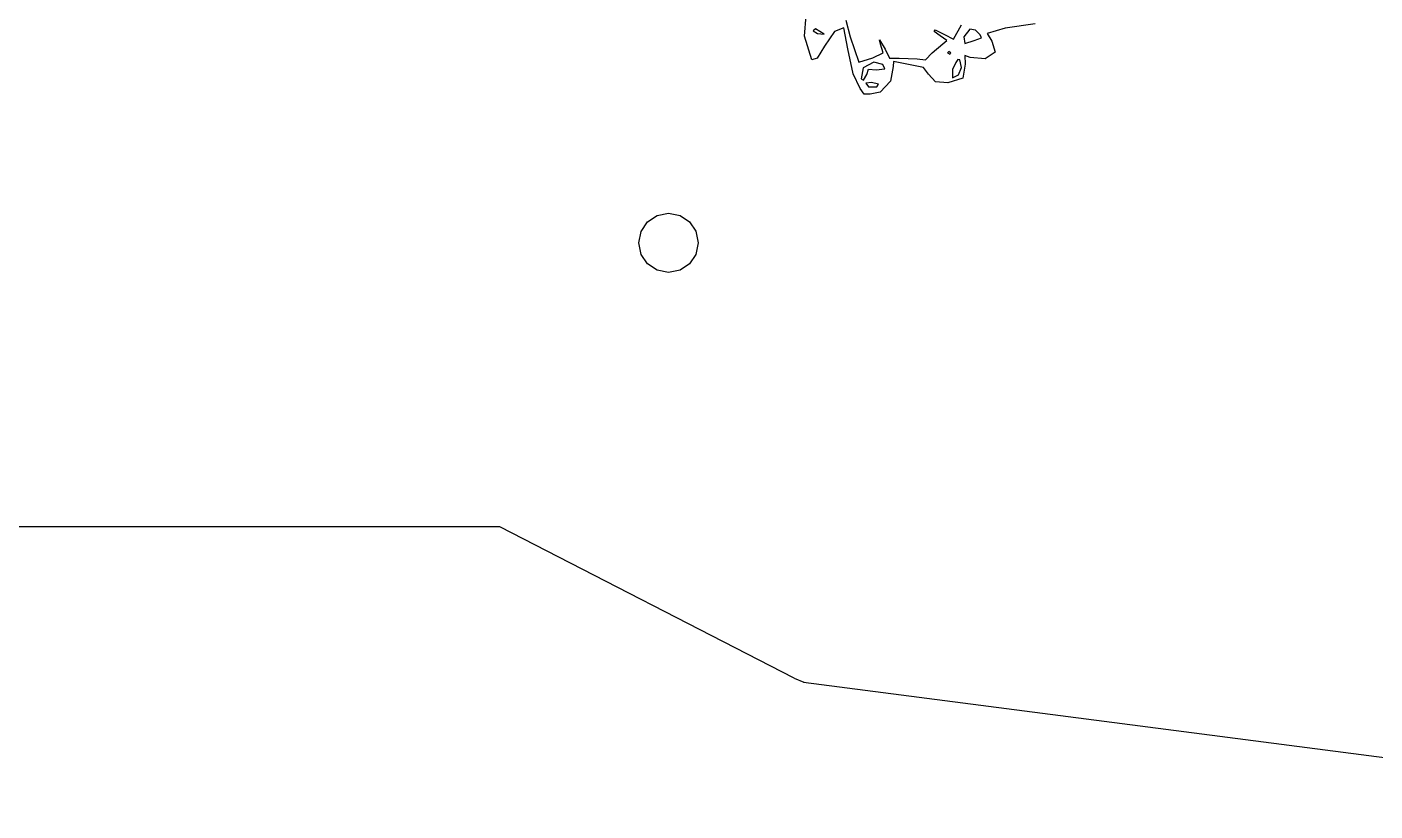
# Model space of a CAD drawing. Extents: x 6 to 289, y 8 to 203.
# Drawn here: x 44.36 to 94.26, y 120.46 to 149.47 of the extents above; entities that cross this region are included whole.
import ezdxf

# ---------------------------------------------------------------- set-up
doc = ezdxf.new("R2010")
doc.units = 0

msp = doc.modelspace()

# ---------------------------------------------------------------- linework, layer by layer
at = {"layer": 'Layer 1'}
for p, q in [((67.098162, 141.909358), (67.333892, 142.258995)), ((67.333892, 142.258995), (67.683537, 142.494624)), ((67.683537, 142.494624), (68.1117, 142.581)), ((68.1117, 142.581), (68.539864, 142.494625)), ((68.1117, 142.581), (68.1117, 142.581)), ((68.539864, 142.494625), (68.889512, 142.259)), ((68.889512, 142.259), (69.125255, 141.909375)), ((67.01174, 141.48096), (67.098162, 141.909358)), ((69.125255, 141.909375), (69.2117, 141.481)), ((67.098182, 141.052809), (67.01174, 141.48096)), ((69.2117, 141.481), (69.125255, 141.053047)), ((67.333914, 140.703174), (67.098182, 141.052809)), ((69.125255, 141.053047), (68.889512, 140.703375)), ((67.68355, 140.467441), (67.333914, 140.703174)), ((68.1117, 140.381), (67.68355, 140.467441)), ((68.539864, 140.467516), (68.1117, 140.381)), ((68.889512, 140.703375), (68.539864, 140.467516)), ((61.8624, 130.978), (6.86016, 130.979)), ((72.7578, 125.376), (61.8624, 130.978)), ((72.7583, 125.374), (73.1118, 125.228)), ((73.111, 125.229), (109.781, 120.459))]:
    msp.add_line(p, q, dxfattribs=at)
at = {"layer": 'top-bottom'}
for p, q in [((73.142581, 149.132884), (73.199846, 149.895539)), ((74.666671, 149.727567), (74.829653, 149.112239)), ((73.548506, 149.4005), (73.466494, 149.325239)), ((73.466494, 149.325239), (73.622819, 149.226221)), ((73.869925, 149.20994), (73.548506, 149.4005)), ((73.622819, 149.226221), (73.869925, 149.209923)), ((73.869925, 149.209923), (73.869925, 149.20994)), ((74.247172, 149.306267), (73.886225, 148.760563)), ((74.599378, 149.43708), (74.247172, 149.306267)), ((74.744323, 148.66731), (74.599378, 149.43708)), ((77.940856, 149.303054), (77.975746, 149.359807)), ((78.169442, 149.146913), (77.940856, 149.303054)), ((77.975746, 149.359807), (78.324339, 149.186833)), ((78.653893, 149.014572), (78.96011, 149.55437)), ((79.262168, 149.385751), (79.03812, 149.102947)), ((79.477999, 149.356542), (79.262168, 149.385751)), ((79.644441, 149.183634), (79.477999, 149.356542)), ((80.566475, 149.423441), (79.904545, 149.229837)), ((79.904545, 149.229837), (80.073208, 148.94129)), ((81.678455, 149.59179), (80.566475, 149.423441)), ((73.418506, 148.251446), (73.142581, 149.132884)), ((73.886225, 148.760563), (73.606884, 148.316873)), ((74.829653, 149.112239), (75.154042, 148.173235)), ((75.960265, 148.832656), (75.91711, 149.001513)), ((75.91711, 149.001513), (76.132509, 148.65509)), ((76.055422, 148.514491), (75.960265, 148.832656)), ((77.867542, 148.509621), (78.267154, 148.848111)), ((78.416499, 148.972239), (78.169442, 149.146913)), ((78.267154, 148.848111), (78.416499, 148.972239)), ((78.324339, 149.186833), (78.653893, 149.014572)), ((79.03812, 149.102947), (79.081994, 148.865133)), ((79.081994, 148.865133), (79.425655, 148.966669)), ((79.425655, 148.966669), (79.697036, 149.068209)), ((79.425655, 148.966669), (79.425655, 148.966669)), ((79.697036, 149.068209), (79.644441, 149.183634)), ((80.073208, 148.94129), (80.203573, 148.542042)), ((73.606884, 148.316873), (73.418506, 148.251446)), ((74.938312, 147.74107), (74.744323, 148.66731)), ((75.154042, 148.173235), (75.672716, 148.326774)), ((75.672716, 148.326774), (76.055422, 148.514491)), ((76.132509, 148.65509), (76.286225, 148.321501)), ((76.286225, 148.321501), (76.6522, 148.322)), ((76.6522, 148.322), (77.317739, 148.290673)), ((77.317739, 148.290673), (77.617275, 148.259347)), ((77.617275, 148.259347), (77.867542, 148.509621)), ((78.487875, 148.568606), (78.441368, 148.519182)), ((78.441368, 148.519182), (78.518422, 148.469765)), ((78.564925, 148.519182), (78.487875, 148.568606)), ((78.518422, 148.469765), (78.564925, 148.519182)), ((78.564925, 148.519182), (78.564925, 148.519182)), ((78.813601, 148.264989), (78.744827, 148.158002)), ((78.887733, 148.250278), (78.813601, 148.264989)), ((78.958546, 147.97179), (78.887733, 148.250278)), ((79.273727, 148.346678), (79.079492, 148.420811)), ((79.079492, 148.420811), (79.092863, 148.097657)), ((79.828437, 148.298277), (79.273727, 148.346678)), ((80.203573, 148.542042), (79.828437, 148.298277)), ((75.2062, 147.19), (74.938312, 147.74107)), ((75.315483, 147.960768), (75.235085, 147.557434)), ((75.703724, 148.166948), (75.315483, 147.960768)), ((75.327171, 147.505908), (75.443749, 147.713613)), ((75.443749, 147.713613), (75.44375, 147.713591)), ((75.44375, 147.713591), (75.517279, 147.915252)), ((75.517279, 147.915252), (75.798795, 147.889747)), ((76.046836, 148.082405), (75.703724, 148.166948)), ((75.798795, 147.889747), (76.114576, 147.919942)), ((76.114576, 147.919942), (76.046836, 148.082405)), ((76.422901, 148.010394), (76.32128, 147.465984)), ((76.434437, 148.195196), (76.422901, 148.010394)), ((77.551587, 147.976051), (76.434437, 148.195196)), ((77.728695, 147.720884), (77.551587, 147.976051)), ((77.996428, 147.445654), (77.728695, 147.720884)), ((78.619923, 147.903071), (78.615249, 147.592443)), ((78.744827, 148.158002), (78.619923, 147.903071)), ((78.83899, 147.701491), (78.958546, 147.97179)), ((79.092863, 148.097657), (79.007186, 147.579487)), ((75.235085, 147.557434), (75.327171, 147.505908)), ((75.626806, 147.419418), (75.408698, 147.398068)), ((75.408698, 147.398068), (75.511811, 147.261737)), ((75.511811, 147.261737), (75.824883, 147.254893)), ((75.875728, 147.360096), (75.626806, 147.419418)), ((75.824883, 147.254893), (75.875728, 147.360096)), ((75.824883, 147.254893), (75.824883, 147.254893)), ((76.32128, 147.465984), (75.941964, 147.059953)), ((78.451066, 147.40324), (77.996428, 147.445654)), ((79.007186, 147.579487), (78.451066, 147.40324)), ((78.615249, 147.592443), (78.83899, 147.70147)), ((78.83899, 147.70147), (78.83899, 147.701491)), ((75.353, 146.987), (75.2062, 147.19)), ((75.577503, 146.987598), (75.353, 146.987)), ((75.941964, 147.059953), (75.577503, 146.987598))]:
    msp.add_line(p, q, dxfattribs=at)

doc.saveas('drawing.dxf')
